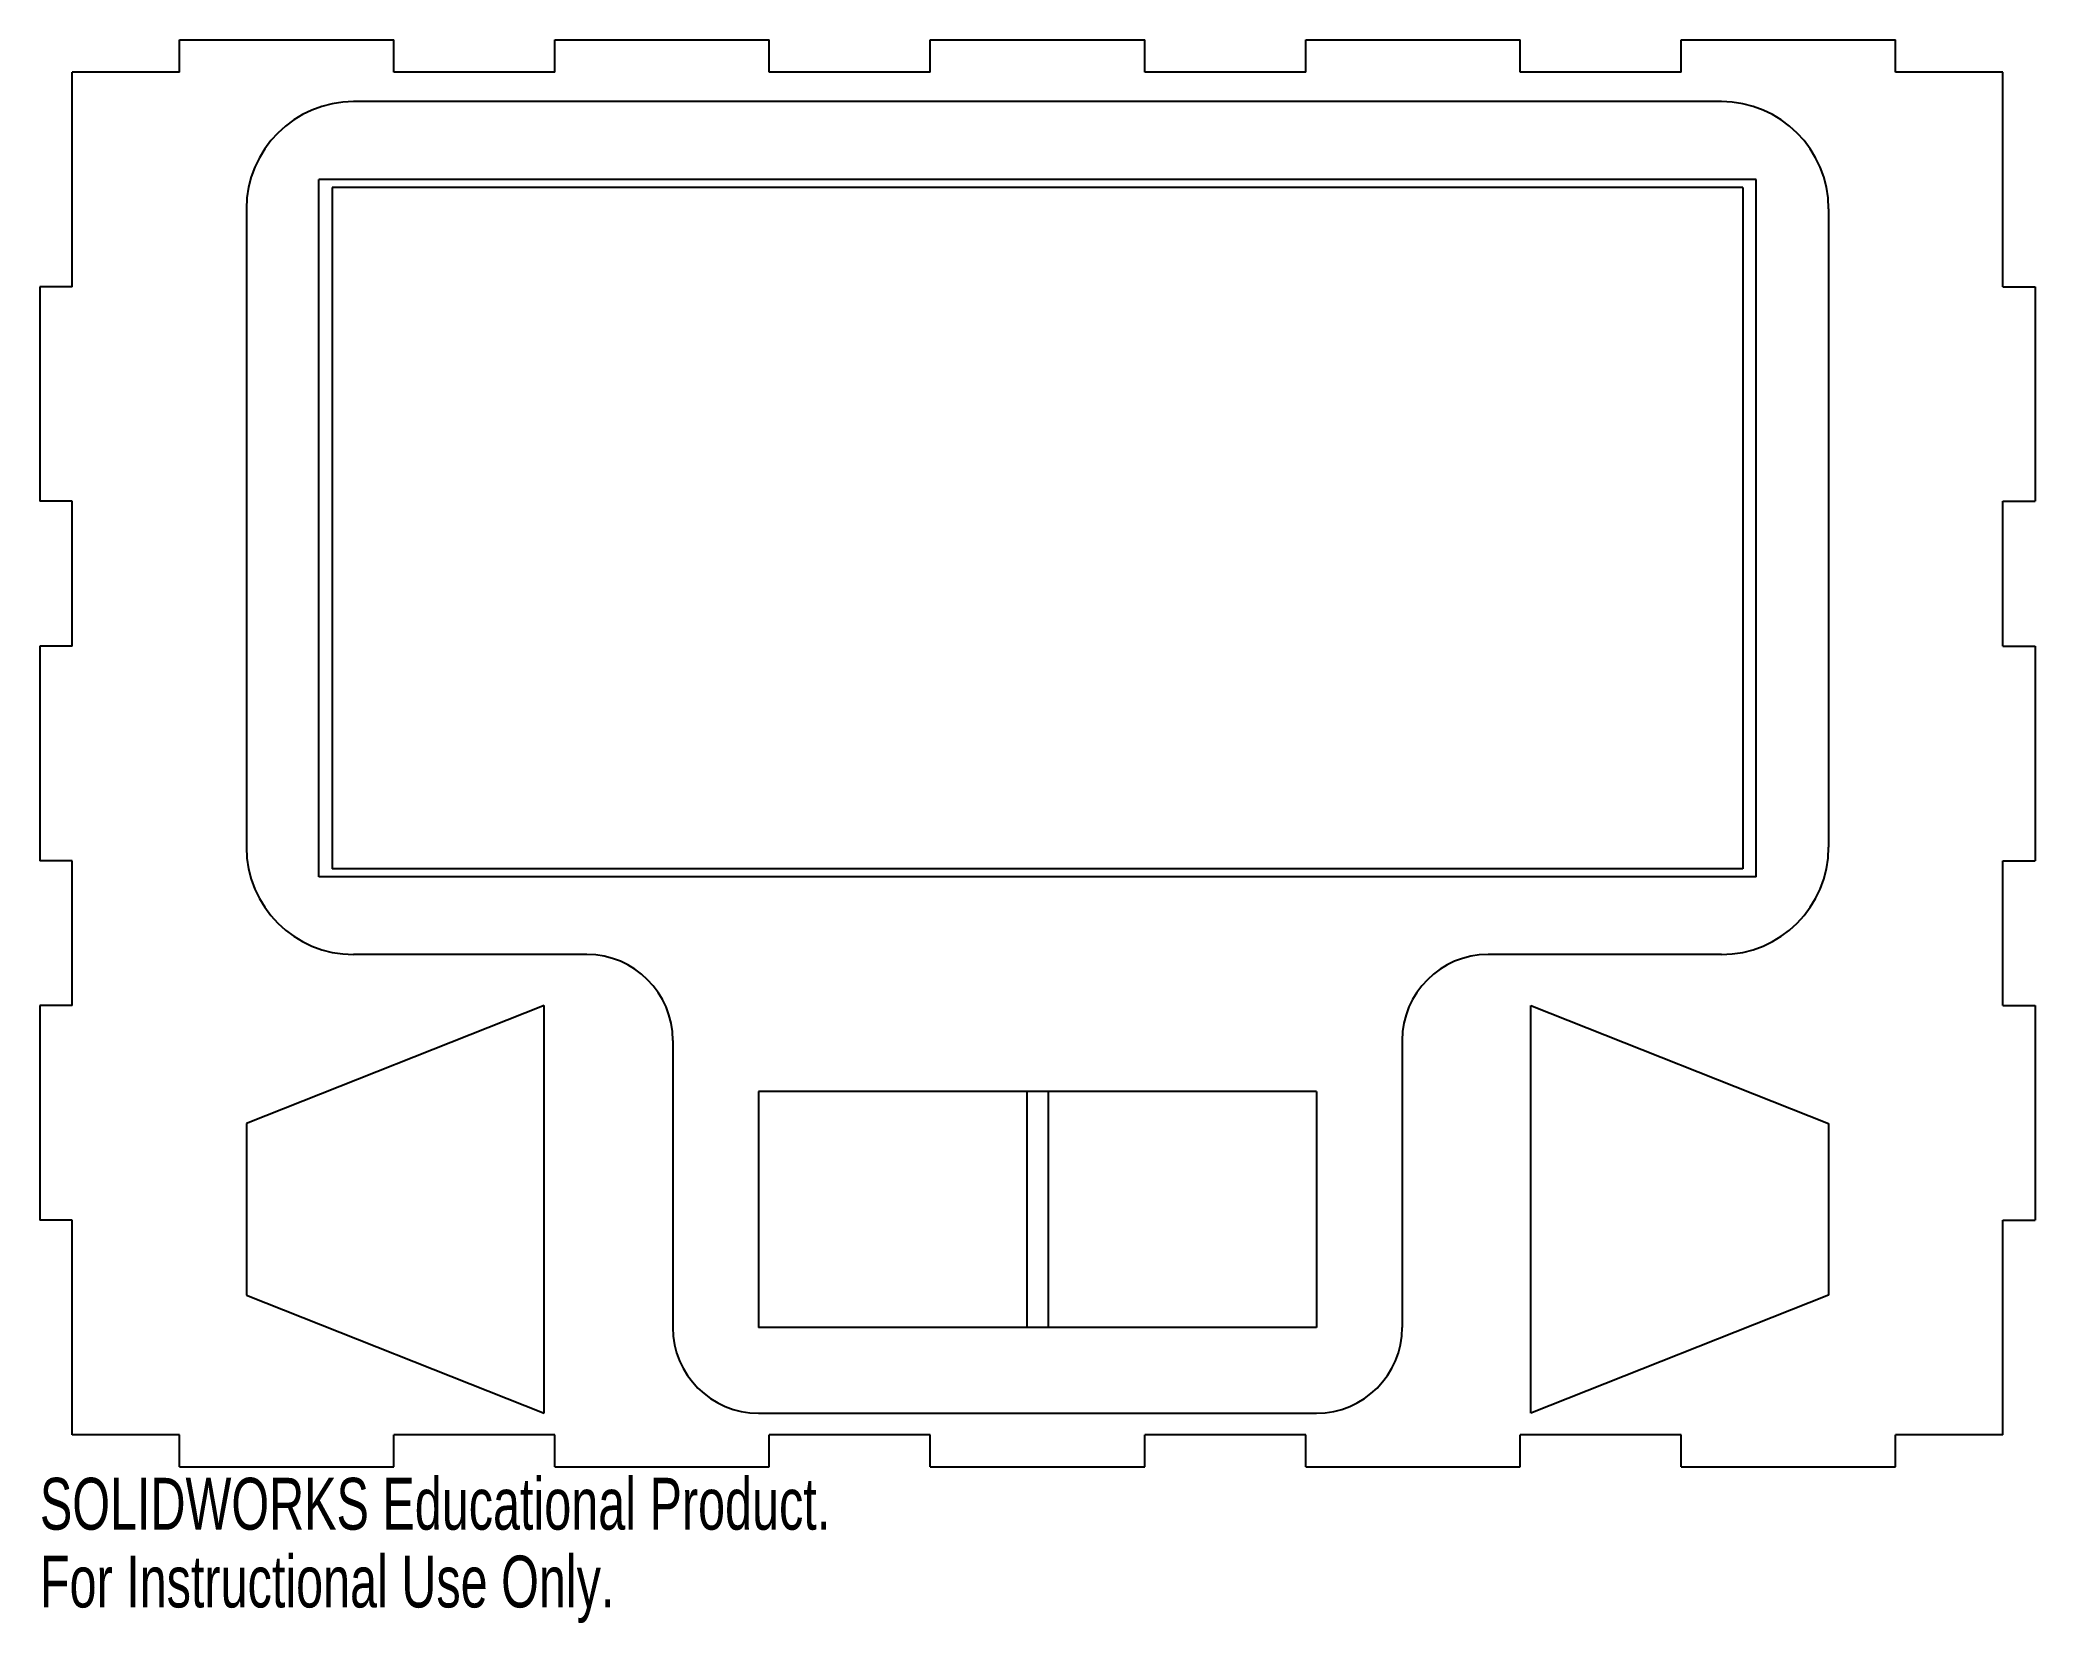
# Model space of a CAD drawing. Header units: millimetres. Extents: x -398 to -212, y 301 to 449.
import ezdxf

# ---------------------------------------------------------------- set-up
doc = ezdxf.new("R2010")
doc.units = ezdxf.units.MM
doc.styles.add('SLDTEXTSTYLE0', font='TXT', dxfattribs={"width": 0.7})

msp = doc.modelspace()

# ---------------------------------------------------------------- linework, layer by layer
at = {"color": 7, "linetype": 'Continuous', "lineweight": 25}
for p, q in [((-385.5, 446), (-385.5, 449)), ((-385.5, 449), (-365.5, 449)), ((-365.5, 446), (-365.5, 449)), ((-350.5, 446), (-350.5, 449)), ((-350.5, 449), (-330.5, 449)), ((-330.5, 446), (-330.5, 449)), ((-315.5, 446), (-315.5, 449)), ((-315.5, 449), (-295.5, 449)), ((-295.5, 446), (-295.5, 449)), ((-280.5, 446), (-280.5, 449)), ((-280.5, 449), (-260.5, 449)), ((-260.5, 446), (-260.5, 449)), ((-245.5, 446), (-245.5, 449)), ((-245.5, 449), (-225.5, 449)), ((-225.5, 446), (-225.5, 449)), ((-395.5, 426), (-395.5, 446)), ((-385.5, 446), (-395.5, 446)), ((-350.5, 446), (-365.5, 446)), ((-315.5, 446), (-330.5, 446)), ((-280.5, 446), (-295.5, 446)), ((-245.5, 446), (-260.5, 446)), ((-215.5, 446), (-225.5, 446)), ((-215.5, 426), (-215.5, 446)), ((-241.75, 443.25), (-369.25, 443.25)), ((-238.5, 436), (-372.5, 436)), ((-372.5, 371), (-372.5, 436)), ((-239.75, 435.25), (-371.25, 435.25)), ((-371.25, 435.25), (-371.25, 371.75)), ((-239.75, 435.25), (-239.75, 371.75)), ((-238.5, 371), (-238.5, 436)), ((-379.25, 433.25), (-379.25, 373.75)), ((-231.75, 433.25), (-231.75, 373.75)), ((-398.5, 426), (-398.5, 406)), ((-395.5, 426), (-398.5, 426)), ((-215.5, 426), (-212.5, 426)), ((-212.5, 426), (-212.5, 406)), ((-395.5, 406), (-398.5, 406)), ((-395.5, 392.5), (-395.5, 406)), ((-215.5, 406), (-212.5, 406)), ((-215.5, 392.5), (-215.5, 406)), ((-398.5, 392.5), (-398.5, 372.5)), ((-395.5, 392.5), (-398.5, 392.5)), ((-215.5, 392.5), (-212.5, 392.5)), ((-212.5, 392.5), (-212.5, 372.5)), ((-395.5, 372.5), (-398.5, 372.5)), ((-395.5, 359), (-395.5, 372.5)), ((-215.5, 372.5), (-212.5, 372.5)), ((-215.5, 359), (-215.5, 372.5)), ((-238.5, 371), (-372.5, 371)), ((-239.75, 371.75), (-371.25, 371.75)), ((-347.5, 363.75), (-369.25, 363.75)), ((-241.75, 363.75), (-263.5, 363.75)), ((-398.5, 359), (-398.5, 339)), ((-395.5, 359), (-398.5, 359)), ((-351.5, 359), (-379.25, 348)), ((-351.5, 321), (-351.5, 359)), ((-259.5, 321), (-259.5, 359)), ((-259.5, 359), (-231.75, 348)), ((-215.5, 359), (-212.5, 359)), ((-212.5, 359), (-212.5, 339)), ((-339.5, 355.75), (-339.5, 329)), ((-271.5, 355.75), (-271.5, 329)), ((-279.5, 351), (-331.5, 351)), ((-331.5, 351), (-331.5, 329)), ((-306.5, 351), (-306.5, 329)), ((-304.5, 351), (-304.5, 329)), ((-279.5, 351), (-279.5, 329)), ((-379.25, 348), (-379.25, 332)), ((-231.75, 348), (-231.75, 332)), ((-395.5, 339), (-398.5, 339)), ((-395.5, 319), (-395.5, 339)), ((-215.5, 339), (-212.5, 339)), ((-215.5, 319), (-215.5, 339)), ((-379.25, 332), (-351.5, 321)), ((-231.75, 332), (-259.5, 321)), ((-279.5, 329), (-331.5, 329)), ((-331.5, 321), (-279.5, 321)), ((-385.5, 319), (-395.5, 319)), ((-385.5, 316), (-385.5, 319)), ((-350.5, 319), (-365.5, 319)), ((-365.5, 316), (-365.5, 319)), ((-350.5, 316), (-350.5, 319)), ((-315.5, 319), (-330.5, 319)), ((-330.5, 316), (-330.5, 319)), ((-315.5, 316), (-315.5, 319)), ((-280.5, 319), (-295.5, 319)), ((-295.5, 316), (-295.5, 319)), ((-280.5, 316), (-280.5, 319)), ((-245.5, 319), (-260.5, 319)), ((-260.5, 316), (-260.5, 319)), ((-245.5, 316), (-245.5, 319)), ((-215.5, 319), (-225.5, 319)), ((-225.5, 316), (-225.5, 319)), ((-385.5, 316), (-365.5, 316)), ((-350.5, 316), (-330.5, 316)), ((-315.5, 316), (-295.5, 316)), ((-280.5, 316), (-260.5, 316)), ((-245.5, 316), (-225.5, 316))]:
    msp.add_line(p, q, dxfattribs=at)
for centre, radius, start, end in [((-369.25, 433.25), 10, 90, 180), ((-241.75, 433.25), 10, 0, 90), ((-369.25, 373.75), 10, 180, 270), ((-241.75, 373.75), 10, 270, 0), ((-347.5, 355.75), 8, 0, 90), ((-263.5, 355.75), 8, 90, 180), ((-331.5, 329), 8, 180, 270), ((-279.5, 329), 8, 270, 0)]:
    msp.add_arc(centre, radius, start, end, dxfattribs=at)

# ---------------------------------------------------------------- texts
at = {"color": 7, "linetype": 'Continuous', "char_height": 4.8336, "attachment_point": 1, "style": 'SLDTEXTSTYLE0'}
for s, insert in [('SOLIDWORKS Educational Product.', (-398.5, 314.98)), ('For Instructional Use Only.', (-398.5, 307.73))]:
    msp.add_mtext(s, dxfattribs=dict(at, insert=insert))

doc.saveas('drawing.dxf')
